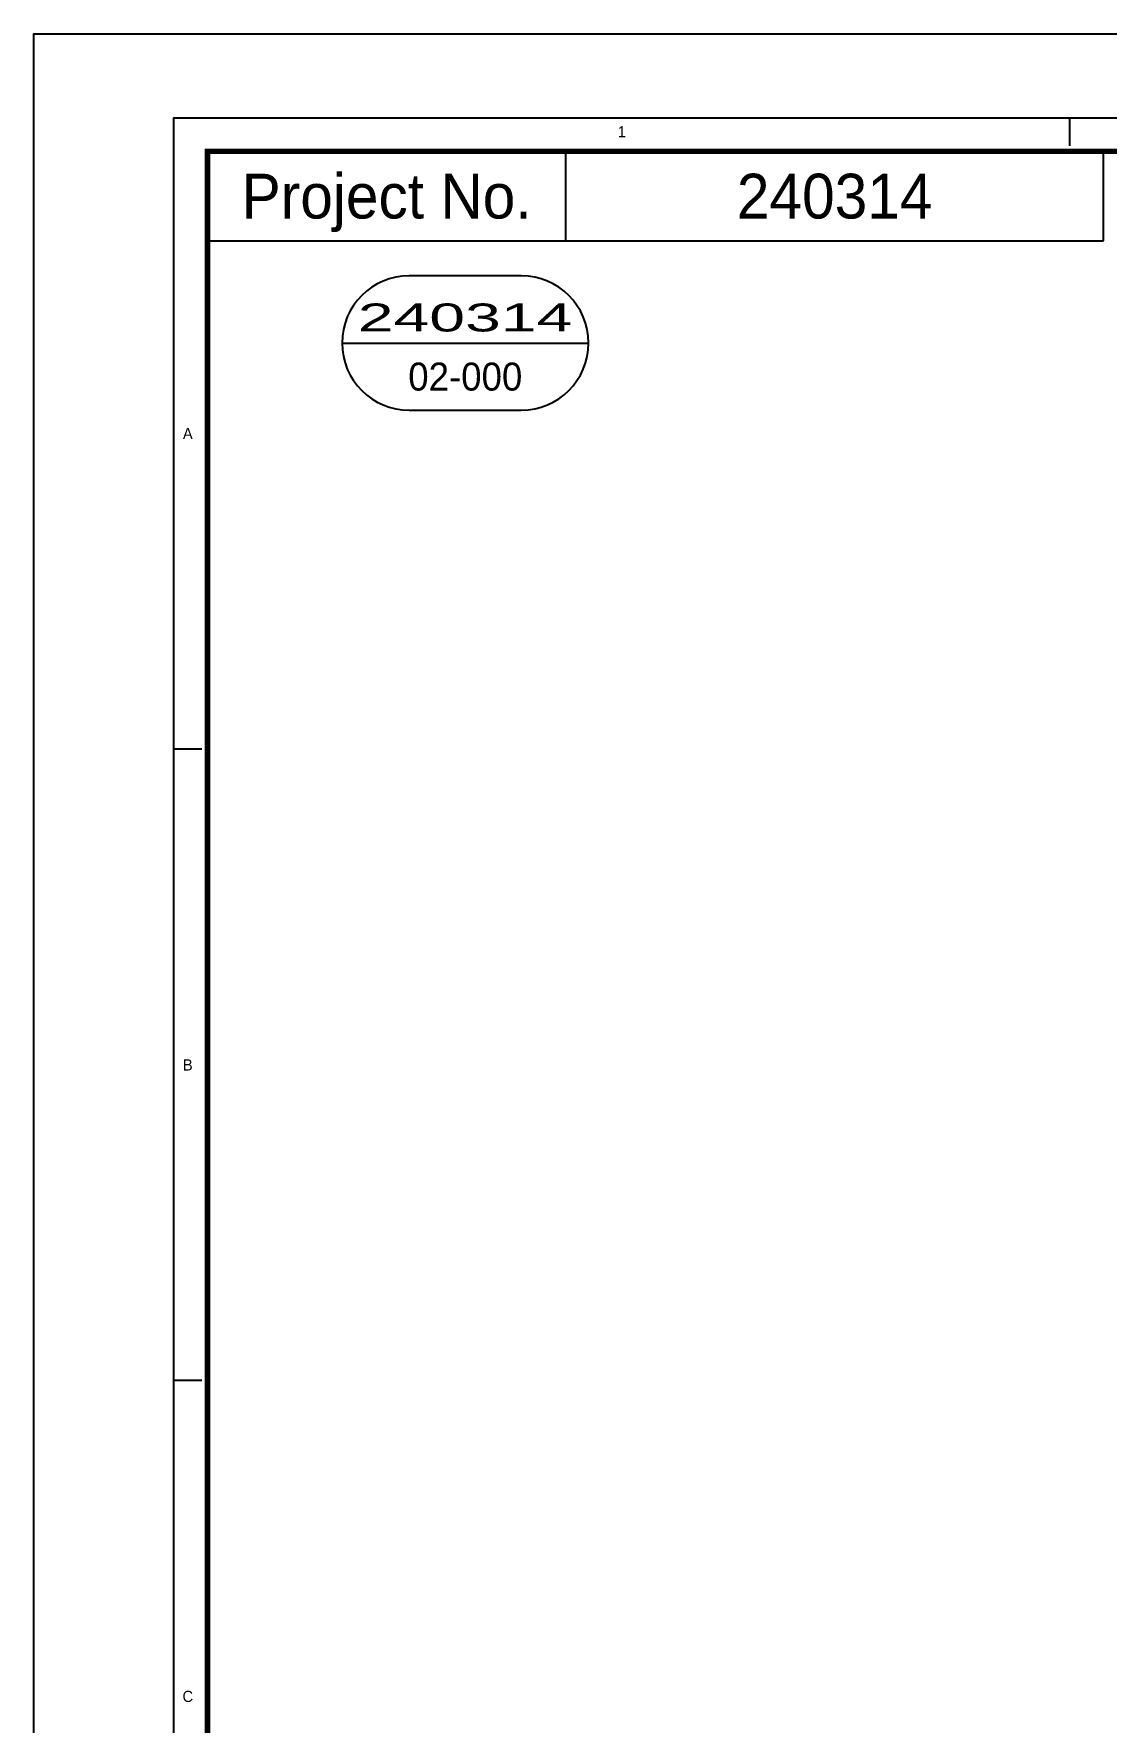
# Model space of a CAD drawing. Header units: inches. Extents: x 0 to 77285, y -118 to 40065.
# Drawn here: x 68465 to 69063, y 2891 to 3834 of the extents above; entities that cross this region are included whole.
import ezdxf
from ezdxf.enums import TextEntityAlignment as Align

# ---------------------------------------------------------------- set-up
doc = ezdxf.new("R2010")
doc.units = ezdxf.units.IN
doc.header["$LTSCALE"] = 5
doc.header["$MEASUREMENT"] = 0
doc.styles.add('SCI', font='')
doc.styles.get('SCI').set_extended_font_data('Gulim')

# ---------------------------------------------------------------- blocks, each defined once
blk = doc.blocks.new('A$C60684f4e')
at = {"color": 2}
for p, q in [((92.5, -10), (92.5, -7.5)), ((15, -63.9), (12.5, -63.9)), ((15, -120.3), (12.5, -120.3))]:
    blk.add_line(p, q, dxfattribs=at)
at = {"color": 40}
for p, q in [((47.5, -18.5), (47.5, -10.5)), ((95.5, -18.5), (95.5, -10.5))]:
    blk.add_line(p, q, dxfattribs=at)
at = {"color": 7, "linetype": 'Continuous'}
blk.add_line((27.52, -27.62), (49.52, -27.62), dxfattribs=at)
at = {"color": 2}
blk.add_lwpolyline([(12.5, -289.5), (12.5, -7.5), (412.5, -7.5), (412.5, -289.5)], close=True, dxfattribs=at)
at = {"color": 40, "const_width": 0.5}
blk.add_lwpolyline([(15.5, -286.5), (15.5, -10.5), (409.5, -10.5), (409.5, -286.5)], close=True, dxfattribs=at)
at = {"color": 40}
blk.add_lwpolyline([(15.5, -18.5), (95.5, -18.5)], dxfattribs=at)
blk.add_lwpolyline([(33.52, -21.62, 1), (33.52, -33.62), (43.52, -33.62, 1), (43.52, -21.62)], format="xyb", close=True)
at = {"layer": 'Defpoints', "color": 1}
blk.add_lwpolyline([(0, -297), (0, 0), (420, 0), (420, -297)], close=True, dxfattribs=at)
at = {"color": 2, "style": 'SCI'}
for s, p in [('1', (52.5, -8.75)), ('A', (13.75, -35.7)), ('B', (13.75, -92.1)), ('C', (13.75, -148.5))]:
    blk.add_text(s, height=1, dxfattribs=at).set_placement(p, align=Align.MIDDLE_CENTER)
at = {"style": 'SCI'}
blk.add_text('Project No.', height=4, dxfattribs=at).set_placement((31.5, -14.5), align=Align.MIDDLE_CENTER)

msp = doc.modelspace()

# ---------------------------------------------------------------- block references
at = {"xscale": 6.25, "yscale": 6.25, "zscale": 6.25}
msp.add_blockref('A$C60684f4e', (68464.72535195, 3833.7663582), dxfattribs=at)

# ---------------------------------------------------------------- texts
at = {"style": 'SCI'}
for s, height, p in [('240314', 25, (68911.60035195, 3743.1413582)), ('02-000', 15.625, (68705.49957959, 3642.39522001))]:
    msp.add_text(s, height=height, dxfattribs=at).set_placement(p, align=Align.MIDDLE_CENTER)
at = {"style": 'SCI', "width": 1.63101}
msp.add_text('240314', height=15.625, dxfattribs=at).set_placement((68645.49517913, 3667.57146414), (68765.2148026, 3667.57146414), align=Align.FIT)

doc.saveas('drawing.dxf')
